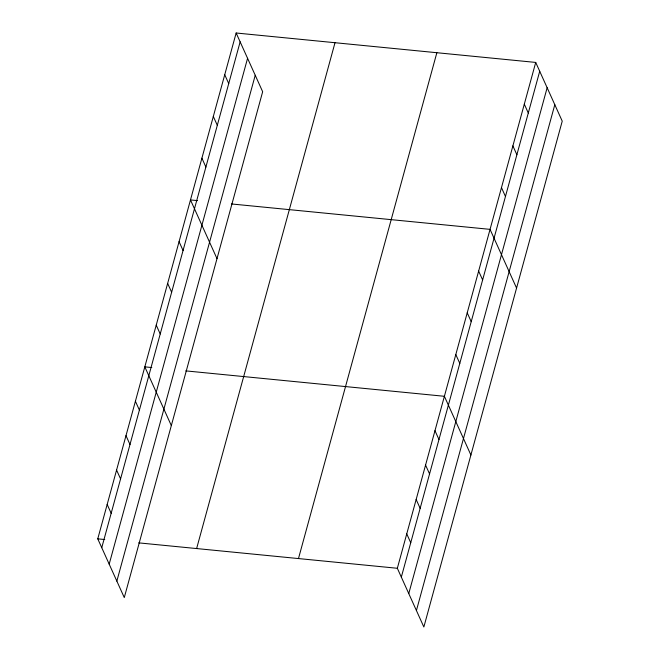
<?xml version="1.0" encoding="UTF-8"?>
<svg xmlns="http://www.w3.org/2000/svg" width="660" height="660" viewBox="0 0 660 660"><rect width="100%" height="100%" fill="white"/><g stroke="black" fill="none" stroke-linecap="round" stroke-linejoin="round"><path stroke-width="0.99" d="M236.148 33L262.663 91.724L124.278 597.572L97.762 538.849L236.148 33L535.722 62.428L562.237 121.151L423.852 627L397.337 568.277L535.722 62.428M101.755 547.693L240.141 41.844M109.189 564.152L247.574 58.311M116.845 581.113L255.23 75.265M196.622 548.559L335.008 42.71M298.477 558.558L436.862 52.717M401.329 577.12L539.715 71.272M408.763 593.579L547.148 87.73M416.419 610.541L554.804 104.692M197.472 200.615L190.484 199.93L217 258.654M231.421 203.948L490.05 229.358L516.565 288.082M151.808 367.546L144.812 366.861L171.328 425.584M185.757 370.879L444.386 396.289L470.902 455.012M97.762 538.849L104.75 539.534M138.707 542.866L397.337 568.277M524.304 104.156L528.297 113.008M512.886 145.893L516.879 154.737M501.468 187.621L505.461 196.474M478.632 271.087L482.633 279.939M467.222 312.823L471.215 321.667M455.804 354.552L459.797 363.396M434.973 430.683L438.966 439.527M425.568 465.077L429.561 473.93M224.73 74.728L228.723 83.581M416.155 499.48L420.148 508.324M406.741 533.874L410.743 542.726M213.312 116.465L217.313 125.309M201.902 158.194L205.895 167.046M179.066 241.659L183.059 250.511M167.648 283.396L171.641 292.24M156.23 325.124L160.223 333.976M135.407 401.255L139.4 410.099M125.994 435.658L129.987 444.502M116.581 470.052L120.582 478.896M107.176 504.446L111.169 513.298"/></g></svg>
